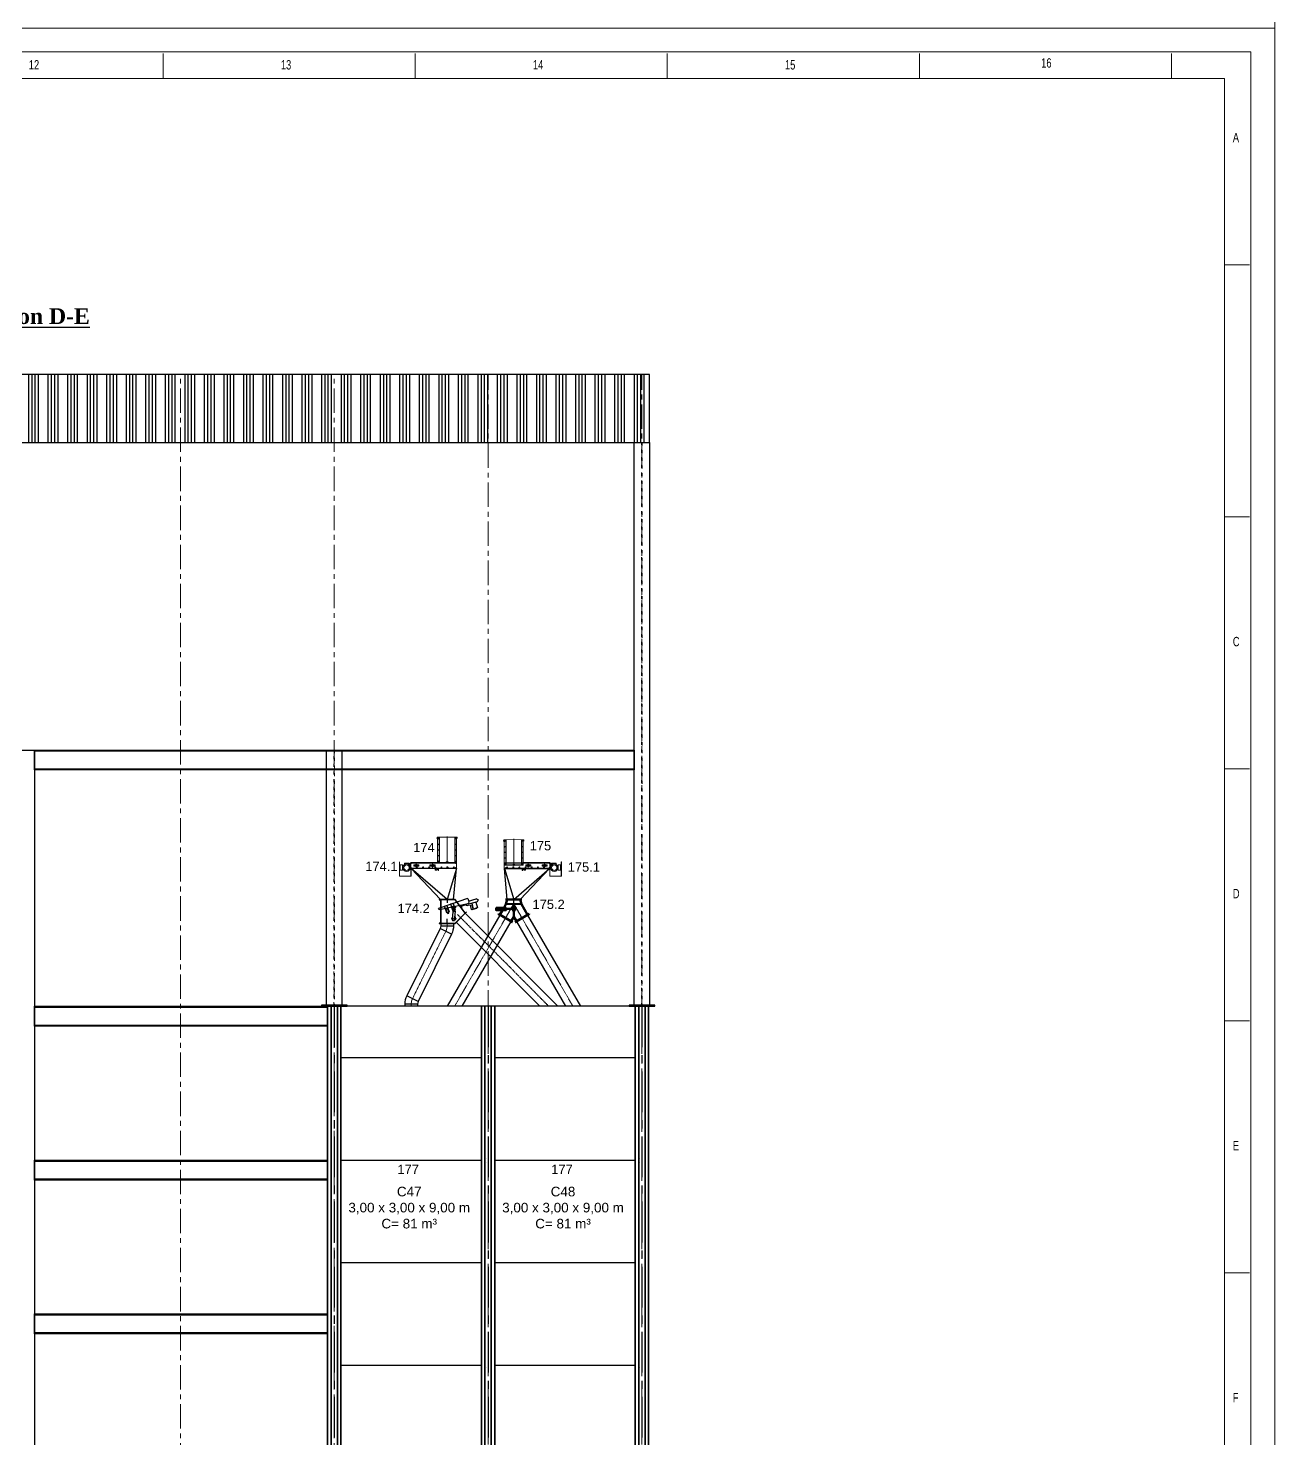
# Model space of a CAD drawing. Header units: millimetres. Extents: x 3220 to 226993, y 817 to 176024.
# Drawn here: x 202681 to 226993, y 90106 to 117622 of the extents above; entities that cross this region are included whole.
import ezdxf

# ---------------------------------------------------------------- set-up
doc = ezdxf.new("R2010")
doc.units = ezdxf.units.MM
for name, pattern in [('ACAD_ISO03W100', [30, 12, -18]), ('AXES', [50.8, 31.75, -6.35, 6.35, -6.35]), ('DASHED', [15, 7, -8]), ('GESTRICHELT2', [0.375, 0.25, -0.125])]:
    doc.linetypes.add(name, pattern=pattern)
doc.layers.add('1', color=7, linetype='Continuous')
doc.layers.add('Repère', color=76, linetype='Continuous')
for name, color, linetype, lineweight in [('Axe', 1, 'AXES', 9), ('Cache', 3, 'ACAD_ISO03W100', 13), ('DESSIN', 7, 'Continuous', 25), ('Mittellinie (ISO)', 7, 'Continuous', 25), ('Sichtbar (ISO)', 7, 'Continuous', 50)]:
    doc.layers.add(name, color=color, linetype=linetype, lineweight=lineweight)
for name, color, linetype, lineweight, true_color in [('Mittellinie(DIN)', 7, 'Continuous', 25, 0x3f3f3f), ('Sichtbare Kanten(DIN)', 7, 'Continuous', 50, 0x3f3f3f), ('Sichtbare tangentiale Kanten(DIN)', 7, 'Continuous', 50, 0x3f3f3f), ('Verdeckte Kanten(DIN)', 7, 'DASHED', 35, 0x3f3f3f)]:
    doc.layers.add(name, color=color, linetype=linetype, lineweight=lineweight, true_color=true_color)
doc.styles.add('ARIAL_BOLD', font='arial.ttf')
doc.styles.add('SLDTEXTSTYLE0', font='TXT', dxfattribs={"width": 0.75})
doc.styles.get("Standard").update_dxf_attribs({"font": 'arial.ttf'})

# ---------------------------------------------------------------- blocks, each defined once
blk = doc.blocks.new('cel3x3x9')
at = {"layer": 'Axe', "lineweight": -3, "ltscale": 25}
for p, q in [((0, 9000), (0, 0)), ((3000, 9000), (3000, 0))]:
    blk.add_line(p, q, dxfattribs=at)
at = {"layer": 'DESSIN', "color": 4}
for p, q in [((3130, 9000), (-130, 9000)), ((-130, 0), (-130, 9000)), ((-130, 8988), (-130, 0)), ((-62, 0), (-62, 9000)), ((-62, 8988), (-62, 0)), ((62, 0), (62, 9000)), ((62, 8988), (62, 0)), ((130, 0), (130, 9000)), ((130, 8988), (130, 0)), ((2870, 0), (2870, 9000)), ((2870, 8988), (2870, 0)), ((2938, 0), (2938, 9000)), ((2938, 8988), (2938, 0)), ((3062, 0), (3062, 9000)), ((3062, 8988), (3062, 0)), ((3130, 0), (3130, 9000)), ((3130, 8988), (3130, 0)), ((130, 8000), (2870, 8000)), ((130, 6000), (2870, 6000)), ((130, 4000), (2870, 4000)), ((130, 2000), (2870, 2000)), ((3130, 0), (-130, 0)), ((2910, 0), (90, 0))]:
    blk.add_line(p, q, dxfattribs=at)
at = {"layer": 'DESSIN'}
for p, q in [((2959, 6040), (2959, 6040)), ((2959, 5960), (2959, 5960)), ((2959, 1960), (2959, 1960))]:
    blk.add_line(p, q, dxfattribs=at)
blk = doc.blocks.new('SECTION D-E')
h = blk.add_hatch()
h.set_pattern_fill('ANSI34', color=252, scale=20, angle=45)
h.paths.add_polyline_path([(-150, 32000), (0, 32000), (0, 33324), (-150, 33324)])
h.paths.add_polyline_path([(0, 33324), (0, 32000), (3000, 32000), (3000, 33324)])
h.paths.add_polyline_path([(6000, 32000), (6000, 33324), (3000, 33324), (3000, 32000)])
h.paths.add_polyline_path([(9000, 32000), (9000, 33324), (6000, 33324), (6000, 32000)])
h.paths.add_polyline_path([(9000, 33324), (9000, 32000), (24150, 32000), (24150, 33324)])
for points in [[(-150, 32000), (24150, 32000), (24150, 33324), (-150, 33324)], [(12150, 10020), (11850, 10020), (11850, 26000), (12150, 26000)], [(23850, 25610), (12150, 25610), (12150, 26000), (23850, 26000)], [(12150, 25981), (23850, 25981), (23850, 25629), (12150, 25629)], [(18150, 21020), (17850, 21020), (17850, 26000), (18150, 26000)], [(17870, 20610), (12150, 20610), (12150, 21000), (17870, 21000)], [(12150, 20981), (17870, 20981), (17870, 20629), (12150, 20629)], [(17750, 21000), (18250, 21000), (18250, 21020), (17750, 21020)], [(23750, 21000), (24250, 21000), (24250, 21020), (23750, 21020)], [(17870, 17610), (12150, 17610), (12150, 18000), (17870, 18000)], [(12150, 17981), (17870, 17981), (17870, 17629), (12150, 17629)], [(17870, 14610), (12150, 14610), (12150, 15000), (17870, 15000)], [(12150, 14981), (17870, 14981), (17870, 14629), (12150, 14629)]]:
    blk.add_lwpolyline(points, close=True)
blk.add_lwpolyline([(23850, 21000), (23850, 32000), (24150, 32000), (24150, 21000)])
at = {"layer": 'Axe', "ltscale": 15}
for p, q in [((15000, -4000), (15000, 33324)), ((18000, -4000), (18000, 33324)), ((21000, -500), (21000, 33324)), ((24000, -500), (24000, 33324))]:
    blk.add_line(p, q, dxfattribs=at)
at = {"layer": 'Cache', "ltscale": 5}
blk.add_lwpolyline([(23994, 21000), (23994, 32000), (24006, 32000), (24006, 21000)], dxfattribs=at)
blk.add_lwpolyline([(17994, 26000), (18006, 26000), (18006, 21020), (17994, 21020)], close=True, dxfattribs=at)
for p in [(18000, 12000), (21000, 12000)]:
    blk.add_blockref('cel3x3x9', p)
blk = doc.blocks.new('A1 E1-200')
at = {"color": 1, "linetype": 'Continuous', "lineweight": 18}
for p, q in [((-164800, 116400), (0, 116400)), ((0, 0), (0, 116400)), ((-162844, 114440), (-1960, 114440)), ((-1960, 1960), (-1960, 114440)), ((-164800, 0), (0, 0))]:
    blk.add_line(p, q, dxfattribs=at)
at = {"linetype": 'Continuous', "lineweight": 18}
for p in [(-163879, 115487), (-937, 931)]:
    blk.add_line(p, (-937, 115487), dxfattribs=at)
at = {"color": 5, "linetype": 'Continuous', "lineweight": 15}
for p, q in [((-43210, 114439), (-43210, 115419)), ((-33412, 115419), (-33412, 114439)), ((-23613, 114439), (-23613, 115419)), ((-13815, 115419), (-13815, 114439)), ((-4017, 114439), (-4017, 115419)), ((-979, 107203), (-1959, 107203)), ((-1959, 97405), (-979, 97405)), ((-979, 87607), (-1959, 87607)), ((-1959, 77808), (-979, 77808)), ((-979, 68010), (-1959, 68010))]:
    blk.add_line(p, q, dxfattribs=at)
at = {"color": 1, "linetype": 'Continuous', "lineweight": 15}
for p, q in [((0, 0), (0, 114440)), ((-164800, 0), (0, 0))]:
    blk.add_line(p, q, dxfattribs=at)
at = {"color": 5, "linetype": 'Continuous', "lineweight": 15, "attachment_point": 1, "style": 'SLDTEXTSTYLE0'}
for s, insert, char_height in [('16', (-9082, 115231), 362.9), ('12', (-48435, 115158), 362.9), ('13', (-38637, 115158), 362.9), ('14', (-28839, 115158), 362.9), ('15', (-19041, 115158), 362.9), ('A', (-1632, 112331), 363), ('C', (-1632, 92735), 363), ('D', (-1632, 82936), 363), ('E', (-1632, 73138), 363), ('F', (-1632, 63340), 363)]:
    blk.add_mtext(s, dxfattribs=dict(at, insert=insert, char_height=char_height))
blk = doc.blocks.new('300x650 for TKF 300 F')
at = {"layer": 'Sichtbare Kanten(DIN)', "color": 6, "lineweight": 0}
for p, q in [((-975, 95), (-970, 95)), ((-975, 95), (-975, 91)), ((-970, 91), (-975, 91)), ((-975, 91), (-975, 87)), ((-975, 87), (-85, 87)), ((-975, 87), (-975, -7)), ((-970, 91), (-970, 95)), ((-970, 95), (-90, 95)), ((-970, 91), (-90, 91)), ((-793, 19), (-794, 18)), ((-786, 18), (-794, 18)), ((-794, -11), (-794, 18)), ((-793, 19), (-787, 19)), ((-787, 19), (-786, 18)), ((-786, -11), (-786, 18)), ((-605, 98), (-600, 98)), ((-605, 98), (-605, 95)), ((-600, 95), (-600, 98)), ((-600, 98), (-90, 98)), ((-600, 95), (-90, 95)), ((-556, 32), (-556, 49)), ((-551, 54), (-461, 54)), ((-461, 27), (-551, 27)), ((-471, 40), (-540, 40)), ((-518, 50), (-493, 50)), ((-493, 31), (-518, 31)), ((-507, 36), (-507, 36)), ((-506, 75), (-506, 6)), ((-505, 36), (-505, 36)), ((-456, 49), (-456, 32)), ((-238, 32), (-238, 49)), ((-233, 54), (-143, 54)), ((-143, 27), (-233, 27)), ((-153, 40), (-222, 40)), ((-200, 50), (-175, 50)), ((-175, 31), (-200, 31)), ((-189, 36), (-189, 36)), ((-188, 75), (-188, 6)), ((-187, 36), (-187, 36)), ((-138, 49), (-138, 32)), ((-97, 84), (-94, 84)), ((-94, 84), (-94, 85)), ((-90, 98), (-85, 98)), ((-90, 98), (-90, 95)), ((-90, 95), (-90, 91)), ((-90, 95), (-85, 95)), ((-85, 95), (-90, 95)), ((-85, 91), (-90, 91)), ((-85, 95), (-85, 98)), ((-85, 91), (-85, 95)), ((-85, 87), (-85, 91)), ((-85, -7), (-85, 87)), ((-75, 87), (-85, 87)), ((-85, 82), (-75, 82)), ((-75, 87), (-75, 82)), ((-75, 87), (-68, 87)), ((-75, -3), (-75, 82)), ((-75, 82), (-68, 82)), ((-68, 76), (-75, 76)), ((-68, 68), (-75, 68)), ((-75, 12), (-75, 68)), ((-75, 12), (-71, 12)), ((-75, 4), (-72, 4)), ((-68, 82), (-68, 87)), ((-68, 82), (-68, 76)), ((-68, 68), (-68, 76)), ((-68, 69), (-45, 69)), ((-68, 68), (-68, 25)), ((-53, 86), (-53, 74)), ((-52, 86), (-52, 73)), ((-45, 86), (-52, 86)), ((-45, 73), (-52, 73)), ((-39, 87), (-45, 87)), ((-45, 86), (-45, 87)), ((-45, 86), (-45, 75)), ((-39, 86), (-45, 86)), ((-45, 75), (-45, 72)), ((-39, 75), (-45, 75)), ((-39, 72), (-45, 72)), ((-45, 57), (-45, 72)), ((-36, 87), (-39, 87)), ((-39, 86), (-39, 87)), ((-39, 86), (-39, 75)), ((-39, 75), (-27, 75)), ((-39, 75), (-39, 72)), ((-36, 90), (36, 90)), ((-36, 85), (-36, 90)), ((-36, 85), (36, 85)), ((-36, 78), (-36, 85)), ((-36, 78), (-30, 78)), ((-36, 65), (-36, 71)), ((-30, 71), (-36, 71)), ((-36, 63), (-36, 65)), ((-36, 65), (-32, 65)), ((27, 75), (39, 75)), ((30, 78), (36, 78)), ((36, 71), (30, 71)), ((32, 65), (36, 65)), ((36, 85), (36, 90)), ((39, 87), (36, 87)), ((36, 78), (36, 85)), ((36, 65), (36, 71)), ((36, 63), (36, 65)), ((39, 87), (39, 75)), ((39, 61), (39, 75)), ((63, 36), (79, 36)), ((79, 52), (124, 52)), ((79, -52), (79, 52)), ((124, -52), (124, 52)), ((138, 116), (137, 116)), ((137, 113), (137, 116)), ((137, 113), (138, 113)), ((137, 113), (137, -161)), ((138, 116), (138, 113)), ((138, -161), (138, 113)), ((-975, -7), (-794, -7)), ((-975, -7), (-975, -11)), ((-975, -11), (-970, -11)), ((-975, -11), (-975, -15)), ((-596, -15), (-975, -15)), ((-975, -18), (-975, -15)), ((-975, -18), (-596, -18)), ((-970, -15), (-970, -11)), ((-970, -11), (-90, -11)), ((-970, -15), (-90, -15)), ((-786, -7), (-85, -7)), ((-623, -18), (-624, -19)), ((-616, -19), (-624, -19)), ((-624, -19), (-624, -52)), ((-624, -52), (-616, -52)), ((-623, -53), (-624, -52)), ((-623, -18), (-617, -18)), ((-617, -53), (-623, -53)), ((-617, -18), (-616, -19)), ((-617, -53), (-616, -52)), ((-616, -19), (-616, -52)), ((-593, -21), (-593, -44)), ((-590, -44), (-593, -44)), ((-561, -13), (-591, -13)), ((-591, -13), (-591, -43)), ((-591, -43), (-561, -43)), ((-590, -21), (-590, -44)), ((-590, -44), (-564, -44)), ((-590, -44), (-590, -47)), ((-590, -47), (-564, -47)), ((-564, -47), (-564, -44)), ((-561, -43), (-561, -13)), ((-557, -18), (-561, -18)), ((-558, -24), (-561, -24)), ((-561, -24), (-561, -41)), ((-561, -41), (-558, -41)), ((-558, -24), (-558, -41)), ((-557, -18), (-557, -15)), ((-557, -15), (-90, -15)), ((-557, -18), (-90, -18)), ((-112, -18), (-112, -19)), ((-108, -19), (-112, -19)), ((-108, -19), (-108, -18)), ((-88, -18), (-108, -18)), ((-108, -19), (-88, -19)), ((-94, -4), (-97, -4)), ((-94, -4), (-94, -5)), ((-90, -11), (-90, -15)), ((-90, -11), (-85, -11)), ((-85, -15), (-90, -15)), ((-90, -15), (-85, -15)), ((-90, -15), (-90, -18)), ((-85, -18), (-88, -18)), ((-86, -21), (-86, -161)), ((-75, -3), (-85, -3)), ((-85, -11), (-85, -7)), ((-85, -8), (-75, -8)), ((-85, -15), (-85, -11)), ((-85, -18), (-85, -15)), ((-85, -161), (-85, -21)), ((136, -163), (-84, -163)), ((-84, -164), (136, -164)), ((-72, -2), (-75, -2)), ((-75, -3), (-75, -8)), ((-72, -8), (-75, -8)), ((79, -36), (63, -36)), ((124, -52), (79, -52))]:
    blk.add_line(p, q, dxfattribs=at)
for centre, radius in [((-950, 82), 3), ((-950, -2), 3), ((-920, 4), 10), ((-920, 4), 7.8), ((-920, 4), 5), ((-920, 4), 4.08), ((-800, 4), 5), ((-800, 4), 4.08), ((-680, 4), 10), ((-680, 4), 7.8), ((-680, 4), 5), ((-680, 4), 4.08), ((-560, 4), 10), ((-560, 4), 7.8), ((-560, 4), 5), ((-560, 4), 4.08), ((-543, 40), 8), ((-506, 40), 6), ((-506, 40), 5.39), ((-506, 40), 5.3), ((-506, 40), 4.2), ((-506, 40), 4.45), ((-469, 40), 8), ((-440, 4), 10), ((-440, 4), 7.8), ((-440, 4), 5), ((-440, 4), 4.08), ((-320, 4), 10), ((-320, 4), 7.8), ((-320, 4), 5), ((-320, 4), 4.08), ((-225, 40), 8), ((-200, 4), 10), ((-200, 4), 7.8), ((-200, 4), 5), ((-200, 4), 4.08), ((-188, 40), 6), ((-188, 40), 5.39), ((-188, 40), 5.3), ((-188, 40), 4.2), ((-188, 40), 4.45), ((-151, 40), 8), ((-95, 82), 3), ((-95, -2), 3), ((0, 0), 72.5), ((0, 0), 52.5)]:
    blk.add_circle(centre, radius, dxfattribs=at)
for centre, radius, start, end in [((-800, 4), 10, 53.1301, 306.8699), ((-800, 4), 7.8, 39.7151, 320.2849), ((-551, 49), 5, 90, 180), ((-551, 32), 5, 180, 270), ((-543, 40), 6.5, 128.0036, 188.0036), ((-543, 40), 6.5, 188.0036, 248.0036), ((-543, 40), 6.5, 68.0036, 128.0036), ((-543, 40), 6.5, 248.0036, 308.0036), ((-543, 40), 6.5, 8.0036, 68.0036), ((-543, 40), 6.5, 308.0036, 8.0036), ((-518, 40), 9.5, 90, 270), ((-506, 40), 17.8, 149.3519, 210.6481), ((-506, 40), 22, 37.8529, 142.1471), ((-506, 40), 16.8, 145.8542, 214.1458), ((-506, 40), 22, 217.8529, 322.1471), ((-506, 40), 17.8, 49.3257, 130.6743), ((-506, 40), 17.8, 229.3257, 310.6743), ((-506, 40), 16.8, 53.7041, 126.2959), ((-506, 40), 16.8, 233.7041, 306.2959), ((-506, 40), 8.5, 120, 180), ((-506, 40), 8.5, 180, 240), ((-506, 40), 8.5, 60, 120), ((-506, 40), 3.9, 278.8499, 261.1501), ((-506, 40), 8.5, 240, 300), ((-506, 36), 0.6, 0, 180), ((-506, 40), 8.5, 0, 60), ((-506, 40), 8.5, 300, 0), ((-493, 40), 9.5, 270, 90), ((-506, 40), 16.8, 325.8542, 34.1458), ((-506, 40), 17.8, 329.3519, 30.6481), ((-469, 40), 6.5, 132.7032, 192.7032), ((-469, 40), 6.5, 192.7032, 252.7032), ((-469, 40), 6.5, 72.7032, 132.7032), ((-469, 40), 6.5, 252.7032, 312.7032), ((-469, 40), 6.5, 12.7032, 72.7032), ((-469, 40), 6.5, 312.7032, 12.7032), ((-461, 49), 5, 0, 90), ((-461, 32), 5, 270, 0), ((-233, 49), 5, 90, 180), ((-233, 32), 5, 180, 270), ((-225, 40), 6.5, 128.0036, 188.0036), ((-225, 40), 6.5, 188.0036, 248.0036), ((-225, 40), 6.5, 68.0036, 128.0036), ((-225, 40), 6.5, 248.0036, 308.0036), ((-225, 40), 6.5, 8.0036, 68.0036), ((-225, 40), 6.5, 308.0036, 8.0036), ((-200, 40), 9.5, 90, 270), ((-188, 40), 17.8, 149.3519, 210.6481), ((-188, 40), 22, 37.8529, 142.1471), ((-188, 40), 16.8, 145.8542, 214.1458), ((-188, 40), 22, 217.8529, 322.1471), ((-188, 40), 17.8, 49.3257, 130.6743), ((-188, 40), 17.8, 229.3257, 310.6743), ((-188, 40), 16.8, 53.7041, 126.2959), ((-188, 40), 16.8, 233.7041, 306.2959), ((-188, 40), 8.5, 120, 180), ((-188, 40), 8.5, 180, 240), ((-188, 40), 8.5, 60, 120), ((-188, 40), 3.9, 278.8499, 261.1501), ((-188, 40), 8.5, 240, 300), ((-188, 36), 0.6, 0, 180), ((-188, 40), 8.5, 0, 60), ((-188, 40), 8.5, 300, 0), ((-175, 40), 9.5, 270, 90), ((-188, 40), 16.8, 325.8542, 34.1458), ((-188, 40), 17.8, 329.3519, 30.6481), ((-151, 40), 6.5, 132.7032, 192.7032), ((-151, 40), 6.5, 192.7032, 252.7032), ((-151, 40), 6.5, 72.7032, 132.7032), ((-151, 40), 6.5, 252.7032, 312.7032), ((-151, 40), 6.5, 12.7032, 72.7032), ((-151, 40), 6.5, 312.7032, 12.7032), ((-143, 49), 5, 0, 90), ((-143, 32), 5, 270, 0), ((-52, 86), 0.8, 90, 180), ((-52, 74), 0.8, 180, 270), ((-30, 75), 3.5, 270, 90), ((30, 75), 3.5, 90, 270), ((-596, -21), 6, 0, 90), ((-596, -21), 3, 0, 90), ((-564, -41), 6, 270, 0), ((-564, -41), 3, 270, 0), ((-88, -21), 3, 0, 90), ((-88, -21), 1.5, 0, 90), ((-84, -161), 3, 180, 270), ((-84, -161), 1.5, 180, 270), ((136, -161), 3, 270, 0), ((136, -161), 1.5, 270, 0)]:
    blk.add_arc(centre, radius, start, end, dxfattribs=at)
for points, weights in [([(-929, -1), (-929, 4), (-929, 9)], [1, 1.15470053838, 1]), ([(-929, 9), (-924, 11), (-920, 14)], [1, 1.15470053838, 1]), ([(-920, 14), (-916, 11), (-912, 9)], [1, 1.15470053838, 1]), ([(-912, 9), (-912, 4), (-912, -1)], [1, 1.15470053838, 1]), ([(-809, -1), (-809, 4), (-809, 9)], [1, 1.15470053838, 1]), ([(-809, 9), (-804, 11), (-800, 14)], [1, 1.15470053838, 1]), ([(-800, 14), (-797, 12), (-794, 10)], [1, 1.11119240463, 1.06254372562]), ([(-689, -1), (-689, 4), (-689, 9)], [1, 1.15470053838, 1]), ([(-689, 9), (-684, 11), (-680, 14)], [1, 1.15470053838, 1]), ([(-680, 14), (-676, 11), (-672, 9)], [1, 1.15470053838, 1]), ([(-672, 9), (-672, 4), (-672, -1)], [1, 1.15470053838, 1]), ([(-569, -1), (-569, 4), (-569, 9)], [1, 1.15470053838, 1]), ([(-569, 9), (-564, 11), (-560, 14)], [1, 1.15470053838, 1]), ([(-560, 14), (-556, 11), (-552, 9)], [1, 1.15470053838, 1]), ([(-552, 9), (-552, 4), (-552, -1)], [1, 1.15470053838, 1]), ([(-550, 43), (-548, 44), (-547, 45)], [1, 1.0379548493, 1]), ([(-549, 39), (-550, 41), (-550, 43)], [1, 1.0379548493, 1]), ([(-549, 35), (-549, 37), (-549, 39)], [1, 1.0379548493, 1]), ([(-545, 34), (-547, 35), (-549, 35)], [1, 1.0379548493, 1]), ([(-547, 45), (-546, 46), (-544, 47)], [1, 1.0379548493, 1]), ([(-542, 33), (-544, 33), (-545, 34)], [1, 1.0379548493, 1]), ([(-544, 47), (-542, 47), (-541, 46)], [1, 1.0379548493, 1]), ([(-539, 35), (-540, 34), (-542, 33)], [1, 1.0379548493, 1]), ([(-541, 46), (-539, 45), (-537, 45)], [1, 1.0379548493, 1]), ([(-536, 37), (-538, 36), (-539, 35)], [1, 1.0379548493, 1]), ([(-537, 45), (-537, 43), (-537, 41)], [1, 1.0379548493, 1]), ([(-537, 41), (-536, 39), (-536, 37)], [1, 1.0379548493, 1]), ([(-510, 47), (-512, 46), (-514, 45)], [1, 1.04596848978, 1.01550081983]), ([(-514, 45), (-514, 42), (-514, 40)], [1.01550081983, 1.04596848978, 1]), ([(-514, 40), (-514, 38), (-514, 35)], [1, 1.04596848978, 1.01550081983]), ([(-514, 35), (-512, 34), (-510, 33)], [1.01550081983, 1.04596848978, 1]), ([(-507, 50), (-508, 48), (-510, 47)], [1.02164790776, 1.04052166837, 1]), ([(-510, 33), (-508, 32), (-507, 31)], [1, 1.04052166837, 1.02164790776]), ([(-502, 47), (-503, 48), (-505, 50)], [1, 1.04052166837, 1.02164790776]), ([(-505, 31), (-503, 32), (-502, 33)], [1.02164790776, 1.04052166837, 1]), ([(-497, 45), (-500, 46), (-502, 47)], [1.01550081983, 1.04596848978, 1]), ([(-502, 33), (-500, 34), (-497, 35)], [1, 1.04596848978, 1.01550081983]), ([(-497, 40), (-497, 42), (-497, 45)], [1, 1.04596848978, 1.01550081983]), ([(-497, 35), (-497, 38), (-497, 40)], [1.01550081983, 1.04596848978, 1]), ([(-476, 42), (-475, 44), (-473, 45)], [1, 1.0379548493, 1]), ([(-475, 39), (-476, 40), (-476, 42)], [1, 1.0379548493, 1]), ([(-474, 35), (-475, 37), (-475, 39)], [1, 1.0379548493, 1]), ([(-471, 34), (-473, 34), (-474, 35)], [1, 1.0379548493, 1]), ([(-473, 45), (-472, 46), (-471, 47)], [1, 1.0379548493, 1]), ([(-471, 47), (-469, 47), (-467, 46)], [1, 1.0379548493, 1]), ([(-467, 33), (-469, 33), (-471, 34)], [1, 1.0379548493, 1]), ([(-467, 46), (-465, 46), (-463, 45)], [1, 1.0379548493, 1]), ([(-465, 35), (-466, 34), (-467, 33)], [1, 1.0379548493, 1]), ([(-462, 38), (-463, 36), (-465, 35)], [1, 1.0379548493, 1]), ([(-463, 45), (-463, 43), (-463, 41)], [1, 1.0379548493, 1]), ([(-463, 41), (-462, 40), (-462, 38)], [1, 1.0379548493, 1]), ([(-449, -1), (-449, 4), (-449, 9)], [1, 1.15470053838, 1]), ([(-449, 9), (-444, 11), (-440, 14)], [1, 1.15470053838, 1]), ([(-440, 14), (-436, 11), (-432, 9)], [1, 1.15470053838, 1]), ([(-432, 9), (-432, 4), (-432, -1)], [1, 1.15470053838, 1]), ([(-329, -1), (-329, 4), (-329, 9)], [1, 1.15470053838, 1]), ([(-329, 9), (-324, 11), (-320, 14)], [1, 1.15470053838, 1]), ([(-320, 14), (-316, 11), (-312, 9)], [1, 1.15470053838, 1]), ([(-312, 9), (-312, 4), (-312, -1)], [1, 1.15470053838, 1]), ([(-232, 43), (-230, 44), (-229, 45)], [1, 1.0379548493, 1]), ([(-231, 39), (-232, 41), (-232, 43)], [1, 1.0379548493, 1]), ([(-231, 35), (-231, 37), (-231, 39)], [1, 1.0379548493, 1]), ([(-227, 34), (-229, 35), (-231, 35)], [1, 1.0379548493, 1]), ([(-229, 45), (-228, 46), (-226, 47)], [1, 1.0379548493, 1]), ([(-224, 33), (-226, 33), (-227, 34)], [1, 1.0379548493, 1]), ([(-226, 47), (-224, 47), (-223, 46)], [1, 1.0379548493, 1]), ([(-221, 35), (-222, 34), (-224, 33)], [1, 1.0379548493, 1]), ([(-223, 46), (-221, 45), (-219, 45)], [1, 1.0379548493, 1]), ([(-218, 37), (-220, 36), (-221, 35)], [1, 1.0379548493, 1]), ([(-219, 45), (-219, 43), (-219, 41)], [1, 1.0379548493, 1]), ([(-219, 41), (-218, 39), (-218, 37)], [1, 1.0379548493, 1]), ([(-209, -1), (-209, 4), (-209, 9)], [1, 1.15470053838, 1]), ([(-209, 9), (-204, 11), (-200, 14)], [1, 1.15470053838, 1]), ([(-200, 14), (-196, 11), (-192, 9)], [1, 1.15470053838, 1]), ([(-192, 47), (-194, 46), (-196, 45)], [1, 1.04596848978, 1.01550081983]), ([(-196, 45), (-196, 42), (-196, 40)], [1.01550081983, 1.04596848978, 1]), ([(-196, 40), (-196, 38), (-196, 35)], [1, 1.04596848978, 1.01550081983]), ([(-196, 35), (-194, 34), (-192, 33)], [1.01550081983, 1.04596848978, 1]), ([(-189, 50), (-190, 48), (-192, 47)], [1.02164790776, 1.04052166837, 1]), ([(-192, 33), (-190, 32), (-189, 31)], [1, 1.04052166837, 1.02164790776]), ([(-192, 9), (-192, 4), (-192, -1)], [1, 1.15470053838, 1]), ([(-184, 47), (-185, 48), (-187, 50)], [1, 1.04052166837, 1.02164790776]), ([(-187, 31), (-185, 32), (-184, 33)], [1.02164790776, 1.04052166837, 1]), ([(-179, 45), (-182, 46), (-184, 47)], [1.01550081983, 1.04596848978, 1]), ([(-184, 33), (-182, 34), (-179, 35)], [1, 1.04596848978, 1.01550081983]), ([(-179, 40), (-179, 42), (-179, 45)], [1, 1.04596848978, 1.01550081983]), ([(-179, 35), (-179, 38), (-179, 40)], [1.01550081983, 1.04596848978, 1]), ([(-158, 42), (-157, 44), (-155, 45)], [1, 1.0379548493, 1]), ([(-157, 39), (-158, 40), (-158, 42)], [1, 1.0379548493, 1]), ([(-156, 35), (-157, 37), (-157, 39)], [1, 1.0379548493, 1]), ([(-153, 34), (-155, 34), (-156, 35)], [1, 1.0379548493, 1]), ([(-155, 45), (-154, 46), (-153, 47)], [1, 1.0379548493, 1]), ([(-153, 47), (-151, 47), (-149, 46)], [1, 1.0379548493, 1]), ([(-149, 33), (-151, 33), (-153, 34)], [1, 1.0379548493, 1]), ([(-149, 46), (-147, 46), (-145, 45)], [1, 1.0379548493, 1]), ([(-147, 35), (-148, 34), (-149, 33)], [1, 1.0379548493, 1]), ([(-144, 38), (-145, 36), (-147, 35)], [1, 1.0379548493, 1]), ([(-145, 45), (-145, 43), (-145, 41)], [1, 1.0379548493, 1]), ([(-145, 41), (-144, 40), (-144, 38)], [1, 1.0379548493, 1]), ([(-96, 85), (-95, 85), (-94, 85)], [1.076740384, 1.07212332013, 1.03255331883]), ([(-920, -6), (-924, -3), (-929, -1)], [1, 1.15470053838, 1]), ([(-912, -1), (-916, -3), (-920, -6)], [1, 1.15470053838, 1]), ([(-800, -6), (-804, -3), (-809, -1)], [1, 1.15470053838, 1]), ([(-794, -2), (-797, -4), (-800, -6)], [1.06254372562, 1.11119240463, 1]), ([(-680, -6), (-684, -3), (-689, -1)], [1, 1.15470053838, 1]), ([(-672, -1), (-676, -3), (-680, -6)], [1, 1.15470053838, 1]), ([(-560, -6), (-564, -3), (-569, -1)], [1, 1.15470053838, 1]), ([(-552, -1), (-556, -3), (-560, -6)], [1, 1.15470053838, 1]), ([(-440, -6), (-444, -3), (-449, -1)], [1, 1.15470053838, 1]), ([(-432, -1), (-436, -3), (-440, -6)], [1, 1.15470053838, 1]), ([(-320, -6), (-324, -3), (-329, -1)], [1, 1.15470053838, 1]), ([(-312, -1), (-316, -3), (-320, -6)], [1, 1.15470053838, 1]), ([(-200, -6), (-204, -3), (-209, -1)], [1, 1.15470053838, 1]), ([(-192, -1), (-196, -3), (-200, -6)], [1, 1.15470053838, 1]), ([(-94, -5), (-95, -5), (-96, -5)], [1.03255331883, 1.07212332013, 1.076740384])]:
    blk.add_rational_spline(points, weights, degree=2, dxfattribs=at)
blk = doc.blocks.new('126.1 L')
at = {"lineweight": 0}
blk.add_blockref('300x650 for TKF 300 F', (975, -95), dxfattribs=at)
blk = doc.blocks.new('154.1')
blk.add_blockref('126.1 L', (0, 0))
blk = doc.blocks.new('175.1')
blk.add_blockref('154.1', (0, 0))
blk = doc.blocks.new('116.1')
at = {"color": 5}
for p, q in [((40, -182), (140, -182)), ((40, -202), (140, -202)), ((150, -162), (340, -162)), ((150, -222), (150, -162)), ((150, -169), (340, -169)), ((150, -174), (340, -174)), ((150, -179), (340, -179)), ((150, -184), (340, -184)), ((150, -189), (340, -189)), ((150, -194), (340, -194)), ((150, -199), (340, -199)), ((150, -204), (340, -204)), ((150, -209), (340, -209)), ((150, -214), (340, -214)), ((150, -222), (340, -222)), ((340, -222), (340, -162))]:
    blk.add_line(p, q, dxfattribs=at)
for points in [[(140, -212), (150, -212), (150, -172), (140, -172)], [(340, -212), (350, -212), (350, -172), (340, -172)]]:
    blk.add_lwpolyline(points, close=True, dxfattribs=at)
at = {"color": 5, "ltscale": 30}
for centre, start, end in [((40, -162), 216.8699, 270), ((40, -222), 90, 143.1301)]:
    blk.add_arc(centre, 20, start, end, dxfattribs=at)
at = {"layer": 'Axe'}
blk.add_line((0, -192), (350, -192), dxfattribs=at)
at = {"layer": 'Mittellinie (ISO)', "color": 3, "linetype": 'GESTRICHELT2', "ltscale": 30}
for p, q in [((0, -88), (0, 0)), ((-163, -367), (-1, -87)), ((-1, -84), (163, -367))]:
    blk.add_line(p, q, dxfattribs=at)
at = {"layer": 'Sichtbar (ISO)', "color": 0, "linetype": 'Continuous', "ltscale": 30}
for p, q in [((-271, -302), (-152, -95)), ((-158, -1), (158, -1)), ((-158, -1), (-158, -3)), ((158, -3), (-158, -3)), ((-153, -98), (0, -86)), ((-152, -95), (-126, -3)), ((153, -98), (0, -86)), ((0, -86), (0, -162)), ((0, -222), (0, -339)), ((126, -3), (152, -95)), ((152, -95), (190, -162)), ((158, -1), (158, -3)), ((225, -222), (271, -302)), ((-299, -288), (-298, -286)), ((-26, -446), (-299, -288)), ((-25, -444), (-298, -286)), ((-52, -428), (0, -339)), ((-26, -446), (-25, -444)), ((0, -339), (52, -428)), ((25, -444), (298, -286)), ((25, -444), (26, -446)), ((26, -446), (299, -288)), ((298, -286), (299, -288))]:
    blk.add_line(p, q, dxfattribs=at)
at = {"layer": 'Sichtbar (ISO)', "color": 1, "linetype": 'Continuous', "ltscale": 30}
for radius in [10, 9]:
    blk.add_circle((0, -192), radius, dxfattribs=at)
at = {"layer": 'Sichtbar (ISO)', "color": 5, "linetype": 'Continuous', "ltscale": 30}
blk.add_arc((0, -192), 30, 36.8699, 323.1301, dxfattribs=at)
blk = doc.blocks.new('155.2')
blk.add_blockref('116.1', (0, 0))
blk = doc.blocks.new('175.2')
blk.add_blockref('155.2', (0, 1))
blk = doc.blocks.new('TKF 300 2000 R')
at = {"layer": 'Mittellinie(DIN)', "color": 1, "lineweight": 0, "ltscale": 23.990969}
blk.add_line((0, 514), (0, -15), dxfattribs=at)
at = {"layer": 'Sichtbare Kanten(DIN)', "color": 5, "lineweight": 0}
for p, q in [((-198, 471), (-197, 481)), ((-198, 471), (-196, 471)), ((-196, 493), (-197, 481)), ((-195, 481), (-196, 471)), ((-194, 493), (-195, 481)), ((0, 502), (-192, 497)), ((0, 500), (-192, 495)), ((-185, 495), (-156, 495)), ((-185, 495), (-185, 492)), ((-185, 492), (-156, 492)), ((-185, 492), (-156, 492)), ((-185, 492), (-185, 7)), ((-156, 495), (-156, 492)), ((-156, 492), (-156, 489)), ((-156, 489), (-150, 489)), ((-150, 489), (-150, 10)), ((192, 497), (0, 502)), ((192, 495), (0, 500)), ((156, 489), (150, 489)), ((150, 10), (150, 489)), ((156, 495), (185, 495)), ((156, 495), (156, 492)), ((156, 492), (185, 492)), ((156, 489), (156, 492)), ((156, 492), (185, 492)), ((185, 495), (185, 492)), ((185, 7), (185, 492)), ((195, 481), (194, 493)), ((196, 471), (195, 481)), ((197, 481), (196, 493)), ((196, 471), (198, 471)), ((197, 481), (198, 471)), ((-185, 7), (-156, 7)), ((-185, 4), (-185, 7)), ((-156, 7), (-185, 7)), ((-185, 4), (-156, 4)), ((185, 4), (-185, 4)), ((-185, 0), (-185, 4)), ((-156, 10), (-156, 7)), ((-156, 10), (-150, 10)), ((-156, 4), (-156, 7)), ((20, 16), (-20, 16)), ((-20, 16), (-20, 13)), ((-20, 13), (20, 13)), ((-20, 4), (-20, 13)), ((20, 4), (-20, 4)), ((20, 13), (20, 16)), ((20, 13), (20, 4)), ((156, 10), (150, 10)), ((156, 7), (156, 10)), ((156, 7), (185, 7)), ((156, 4), (156, 7)), ((185, 7), (156, 7)), ((156, 4), (185, 4)), ((185, 4), (185, 7)), ((185, 0), (185, 4)), ((-185, 0), (185, 0))]:
    blk.add_line(p, q, dxfattribs=at)
for centre in [(-170, 469), (-170, 359), (170, 469), (170, 359), (-170, 249), (-170, 139), (-170, 29), (170, 249), (170, 139), (170, 29)]:
    blk.add_circle(centre, 6, dxfattribs=at)
for centre, radius, start, end in [((-192, 493), 4, 91.5, 175), ((-192, 493), 2, 91.5, 175), ((-156, 489), 6, 0, 90), ((-156, 489), 3, 0, 90), ((0, 498), 4, 88.5, 91.5), ((0, 498), 2, 88.5, 91.5), ((156, 489), 6, 90, 180), ((156, 489), 3, 90, 180), ((192, 493), 4, 5, 88.5), ((192, 493), 2, 5, 88.5), ((-156, 10), 6, 270, 0), ((-156, 10), 3, 270, 0), ((156, 10), 6, 180, 270), ((156, 10), 3, 180, 270)]:
    blk.add_arc(centre, radius, start, end, dxfattribs=at)
at = {"layer": 'Sichtbare tangentiale Kanten(DIN)', "color": 5, "lineweight": 0}
for p, q in [((-195, 481), (-197, 481)), ((-194, 493), (-196, 493)), ((-192, 495), (-192, 497)), ((-156, 10), (-156, 489)), ((0, 500), (0, 502)), ((0, 500), (0, 502)), ((156, 489), (156, 10)), ((192, 495), (192, 497)), ((194, 493), (196, 493)), ((197, 481), (195, 481))]:
    blk.add_line(p, q, dxfattribs=at)
at = {"layer": 'Verdeckte Kanten(DIN)', "color": 5, "lineweight": 0, "ltscale": 0.571309}
for p, q in [((-176, 492), (-176, 495)), ((-164, 492), (-164, 495)), ((-150, 366), (-153, 366)), ((-150, 354), (-153, 354)), ((150, 366), (153, 366)), ((150, 354), (153, 354)), ((164, 492), (164, 495)), ((176, 492), (176, 495)), ((-176, 7), (-176, 4)), ((-164, 7), (-164, 4)), ((164, 7), (164, 4)), ((176, 7), (176, 4))]:
    blk.add_line(p, q, dxfattribs=at)
at = {"layer": 'Verdeckte Kanten(DIN)', "color": 5, "lineweight": 0, "ltscale": 0.38097}
for p, q in [((-175, 495), (-175, 497)), ((-165, 496), (-165, 498)), ((165, 496), (165, 498)), ((175, 495), (175, 497))]:
    blk.add_line(p, q, dxfattribs=at)
at = {"layer": 'Verdeckte Kanten(DIN)', "color": 5, "lineweight": 0, "ltscale": 25.748535}
for p, q in [((-153, 10), (-153, 489)), ((153, 489), (153, 10))]:
    blk.add_line(p, q, dxfattribs=at)
at = {"layer": 'Verdeckte Kanten(DIN)', "color": 5, "lineweight": 0, "ltscale": 0.761779}
for p, q in [((-175, 0), (-175, 4)), ((-165, 0), (-165, 4)), ((-5, 0), (-5, 4)), ((5, 0), (5, 4)), ((165, 0), (165, 4)), ((175, 0), (175, 4))]:
    blk.add_line(p, q, dxfattribs=at)
at = {"layer": 'Verdeckte Kanten(DIN)', "color": 5, "lineweight": 0, "ltscale": 1.104296}
for p, q in [((-4, 12), (-9, 16)), ((5, 12), (9, 16))]:
    blk.add_line(p, q, dxfattribs=at)
at = {"layer": 'Verdeckte Kanten(DIN)', "color": 5, "lineweight": 0, "ltscale": 2.692601}
blk.add_line((-4, 12), (5, 12), dxfattribs=at)
at = {"layer": 'Verdeckte Kanten(DIN)', "color": 5, "lineweight": 0, "ltscale": 1.50461}
for p, q in [((-4, 4), (-4, 12)), ((5, 4), (5, 12))]:
    blk.add_line(p, q, dxfattribs=at)
blk = doc.blocks.new('102 g')
blk.add_blockref('TKF 300 2000 R', (0, 0))
blk = doc.blocks.new('126 gaine')
blk.add_blockref('102 g', (0, 0))
blk = doc.blocks.new('154 gaine')
blk.add_blockref('126 gaine', (0, 0))
blk = doc.blocks.new('155 gaine')
blk.add_blockref('154 gaine', (0, 0))
blk = doc.blocks.new('175 gaine')
blk.add_blockref('155 gaine', (0, 0))
blk = doc.blocks.new('101 1')
for p, q in [((-35447, 296053, 0), (-35449, 296051, 0)), ((-35449, 296051, 0), (-35434, 296036, 0)), ((-35447, 296053, 0), (-35432, 296038, 0)), ((-35432, 296038, 0), (-35432, 296038, 0)), ((-35425, 296039, 0), (-35421, 296045, 0))]:
    blk.add_line(p, q)
for radius, start, end in [(8.08, 232.9996, 315), (8.08, 232.9996, 315), (5.01, 230.8139, 315.4498), (5.05, 315, 315.2762)]:
    blk.add_arc((-35429, 296042, 0), radius, start, end)
at = {"layer": '1', "color": 5, "linetype": 'Continuous'}
for p, q in [((-35675, 296277, 0), (-35658, 296255, 0)), ((-35668, 296301, 0), (-35643, 296311, 0)), ((-35636, 296249, 0), (-35668, 296133, 0)), ((-35668, 296133, 0), (-35643, 296127, 0)), ((-35658, 296255, 0), (-35490, 296208, 0)), ((-35643, 296127, 0), (-35644, 296123, 0)), ((-35644, 296123, 0), (-35554, 296098, 0)), ((-35492, 296268, 0), (-35643, 296311, 0)), ((-35552, 296101, 0), (-35643, 296127, 0)), ((-35643, 296127, 0), (-35591, 296112, 0)), ((-35591, 296112, 0), (-35559, 296227, 0)), ((-35557, 296196, 0), (-35581, 296109, 0)), ((-35581, 296109, 0), (-35552, 296101, 0)), ((-35528, 296188, 0), (-35557, 296196, 0)), ((-35552, 296101, 0), (-35528, 296188, 0)), ((-35475, 296317, 0), (-35495, 296259, 0)), ((-35495, 296259, 0), (-35488, 296219, 0)), ((-35492, 296200, 0), (-35495, 296187, 0)), ((-35495, 296187, 0), (-35457, 296177, 0)), ((-35492, 296200, 0), (-35487, 296219, 0)), ((-35488, 296219, 0), (-35487, 296219, 0)), ((-35487, 296219, 0), (-35450, 296206, 0)), ((-35474, 296320, 0), (-35475, 296317, 0)), ((-35474, 296320, 0), (-35155, 296210, 0)), ((-35457, 296177, 0), (-35449, 296206, 0)), ((-35451, 296197, 0), (-35352, 296170, 0)), ((-35450, 296206, 0), (-35175, 296150, 0)), ((-35352, 296170, 0), (-35357, 296152, 0)), ((-35353, 296145, 0), (-35346, 296144, 0)), ((-35352, 296170, 0), (-35348, 296185, 0)), ((-35237, 296073, 0), (-35227, 296085, 0)), ((-35220, 295887, 0), (-35237, 296073, 0)), ((-35191, 296222, 0), (-35233, 296099, 0)), ((-35233, 296099, 0), (-35222, 296095, 0)), ((-35229, 296073, 0), (-35221, 296097, 0)), ((-35205, 296064, 0), (-35229, 296073, 0)), ((-35228, 296099, 0), (-35203, 296170, 0)), ((-35221, 296097, 0), (-35228, 296099, 0)), ((-35227, 296085, 0), (-35219, 296095, 0)), ((-35219, 296095, 0), (-35222, 296130, 0)), ((-35214, 296156, 0), (-35193, 296139, 0)), ((-35197, 296088, 0), (-35205, 296064, 0)), ((-35203, 296170, 0), (-35166, 296157, 0)), ((-35190, 296086, 0), (-35197, 296088, 0)), ((-35197, 296086, 0), (-35186, 296082, 0)), ((-35193, 296139, 0), (-35171, 295901, 0)), ((-35142, 296209, 0), (-35190, 296225, 0)), ((-35166, 296157, 0), (-35190, 296086, 0)), ((-35186, 296082, 0), (-35143, 296206, 0)), ((-35175, 296150, 0), (-34916, 296097, 0)), ((-35155, 296210, 0), (-34907, 296125, 0)), ((-35143, 296206, 0), (-35142, 296209, 0)), ((-35071, 296181, 0), (-35113, 296057, 0)), ((-35108, 296058, 0), (-35084, 296128, 0)), ((-35084, 296128, 0), (-35046, 296115, 0)), ((-35070, 296184, 0), (-35071, 296181, 0)), ((-35022, 296168, 0), (-35070, 296184, 0)), ((-35046, 296115, 0), (-35070, 296044, 0)), ((-35066, 296041, 0), (-35023, 296165, 0)), ((-35023, 296165, 0), (-35022, 296168, 0)), ((-34916, 296097, 0), (-34908, 296122, 0)), ((-34908, 296122, 0), (-34907, 296125, 0)), ((-35240, 295935, 0), (-35229, 295979, 0)), ((-35180, 295890, 0), (-35220, 295887, 0)), ((-35171, 295901, 0), (-35180, 295890, 0)), ((-35176, 295957, 0), (-35169, 295941, 0)), ((-35113, 296057, 0), (-35102, 296053, 0)), ((-35109, 296032, 0), (-35101, 296055, 0)), ((-35085, 296023, 0), (-35109, 296032, 0)), ((-35101, 296055, 0), (-35108, 296058, 0)), ((-35077, 296047, 0), (-35085, 296023, 0)), ((-35070, 296044, 0), (-35077, 296047, 0)), ((-35077, 296045, 0), (-35066, 296041, 0))]:
    blk.add_line(p, q, dxfattribs=at)
at = {"layer": '1', "color": 3, "linetype": 'Continuous'}
for p, q in [((-35554, 296098, 0), (-35552, 296101, 0)), ((-35190, 296225, 0), (-35191, 296222, 0))]:
    blk.add_line(p, q, dxfattribs=at)
at = {"layer": '1', "linetype": 'Continuous'}
for p, q in [((-35428, 296030, 0), (-35319, 296175, 0)), ((-35424, 296030, 0), (-35228, 296291, 0)), ((-35421, 296045, 0), (-35312, 296188, 0)), ((-35319, 296175, 0), (-35231, 296293, 0)), ((-35312, 296188, 0), (-35232, 296296, 0)), ((-35232, 296296, 0), (-35198, 296296, 0)), ((-35231, 296293, 0), (-35198, 296293, 0)), ((-35228, 296291, 0), (-35231, 296293, 0)), ((-34918, 296299, 0), (-35228, 296299, 0)), ((-35228, 296299, 0), (-35228, 296296, 0)), ((-35228, 296296, 0), (-34918, 296296, 0)), ((-35228, 296296, 0), (-35228, 296293, 0)), ((-34948, 296296, 0), (-35228, 296296, 0)), ((-35228, 296293, 0), (-35227, 296293, 0)), ((-35228, 296291, 0), (-35227, 296293, 0)), ((-35227, 296293, 0), (-34948, 296293, 0)), ((-34948, 296293, 0), (-34951, 296293, 0)), ((-34951, 296293, 0), (-34951, 296140, 0)), ((-34951, 296141, 0), (-34951, 295834, 0)), ((-34948, 296293, 0), (-34948, 296296, 0)), ((-34948, 296140, 0), (-34948, 296293, 0)), ((-34948, 295834, 0), (-34948, 296140, 0)), ((-34945, 296290, 0), (-34945, 296042, 0)), ((-34918, 296296, 0), (-34942, 296296, 0)), ((-34918, 296293, 0), (-34942, 296293, 0)), ((-34918, 296296, 0), (-34918, 296299, 0)), ((-34918, 296296, 0), (-34918, 296293, 0)), ((-35428, 296030, 0), (-35230, 295832, 0)), ((-35228, 295834, 0), (-35426, 296033, 0)), ((-35230, 295832, 0), (-35228, 295834, 0)), ((-35228, 295834, 0), (-35228, 295831, 0)), ((-34951, 295834, 0), (-35228, 295834, 0)), ((-34918, 295831, 0), (-35228, 295831, 0)), ((-35228, 295831, 0), (-35228, 295828, 0)), ((-35228, 295831, 0), (-34948, 295831, 0)), ((-35228, 295828, 0), (-34918, 295828, 0)), ((-34951, 295834, 0), (-34948, 295834, 0)), ((-34948, 295831, 0), (-34948, 295834, 0)), ((-34945, 296042, 0), (-34945, 295862, 0)), ((-34945, 295862, 0), (-34945, 295837, 0)), ((-34942, 295834, 0), (-34918, 295834, 0)), ((-34942, 295831, 0), (-34918, 295831, 0)), ((-34918, 295834, 0), (-34918, 295831, 0)), ((-34918, 295828, 0), (-34918, 295831, 0))]:
    blk.add_line(p, q, dxfattribs=at)
at = {"layer": '1', "color": 1, "linetype": 'AXES'}
for p, q in [((-35223, 296145, 0), (-35231, 296144, 0)), ((-35223, 296138, 0), (-35224, 296152, 0)), ((-35216, 296146, 0), (-35223, 296145, 0)), ((-35073, 296303, 0), (-35073, 296233, 0)), ((-35342, 295938, 0), (-35272, 296009, 0)), ((-35204, 295926, 0), (-35214, 295935, 0)), ((-35204, 295926, 0), (-35212, 295915, 0)), ((-35195, 295936, 0), (-35204, 295926, 0)), ((-35193, 295917, 0), (-35204, 295926, 0)), ((-35073, 295824, 0), (-35073, 295923, 0))]:
    blk.add_line(p, q, dxfattribs=at)
at = {"layer": '1', "color": 5, "linetype": 'Continuous'}
for centre, radius, start, end in [((-35662, 296286, 0), 16, 111.3918, 217.6823), ((-35352, 296150, 0), 5, 164.537, 258.8262), ((-35223, 296145, 0), 15, 49.8644, 275.1781), ((-35204, 295926, 0), 37.5, 166.4918, 242.9464), ((-35204, 295926, 0), 37.5, 330.7032, 23.9905)]:
    blk.add_arc(centre, radius, start, end, dxfattribs=at)
at = {"layer": '1', "linetype": 'Continuous'}
for centre, radius, start, end in [((-34942, 296290, 0), 6, 90, 180), ((-34942, 296290, 0), 3, 90, 180), ((-34942, 295837, 0), 6, 180, 270), ((-34942, 295837, 0), 3, 180, 270)]:
    blk.add_arc(centre, radius, start, end, dxfattribs=at)
blk = doc.blocks.new('180')
at = {"color": 2}
blk.add_blockref('101 1', (35073, -296299, 0), dxfattribs=at)
blk = doc.blocks.new('174 GAINE')
at = {"layer": 'Mittellinie(DIN)', "color": 1, "lineweight": 0, "ltscale": 23.990969}
blk.add_line((0, 514), (0, -15), dxfattribs=at)
at = {"layer": 'Sichtbare Kanten(DIN)', "color": 30, "lineweight": 0}
for p, q in [((-198, 471), (-197, 481)), ((-198, 471), (-196, 471)), ((-196, 493), (-197, 481)), ((-195, 481), (-196, 471)), ((-194, 493), (-195, 481)), ((0, 502), (-192, 497)), ((0, 500), (-192, 495)), ((-185, 495), (-156, 495)), ((-185, 495), (-185, 492)), ((-185, 492), (-156, 492)), ((-185, 492), (-156, 492)), ((-185, 492), (-185, 7)), ((-156, 495), (-156, 492)), ((-156, 492), (-156, 489)), ((-156, 489), (-150, 489)), ((-150, 489), (-150, 10)), ((192, 497), (0, 502)), ((192, 495), (0, 500)), ((156, 489), (150, 489)), ((150, 10), (150, 489)), ((156, 495), (185, 495)), ((156, 495), (156, 492)), ((156, 492), (185, 492)), ((156, 489), (156, 492)), ((156, 492), (185, 492)), ((185, 495), (185, 492)), ((185, 7), (185, 492)), ((195, 481), (194, 493)), ((196, 471), (195, 481)), ((197, 481), (196, 493)), ((196, 471), (198, 471)), ((197, 481), (198, 471)), ((-185, 7), (-156, 7)), ((-185, 4), (-185, 7)), ((-156, 7), (-185, 7)), ((-185, 4), (-156, 4)), ((185, 4), (-185, 4)), ((-185, 0), (-185, 4)), ((-185, 0), (185, 0)), ((-156, 10), (-156, 7)), ((-156, 10), (-150, 10)), ((-156, 4), (-156, 7)), ((20, 16), (-20, 16)), ((-20, 16), (-20, 13)), ((-20, 13), (20, 13)), ((-20, 4), (-20, 13)), ((20, 4), (-20, 4)), ((20, 13), (20, 16)), ((20, 13), (20, 4)), ((156, 10), (150, 10)), ((156, 7), (156, 10)), ((156, 7), (185, 7)), ((156, 4), (156, 7)), ((185, 7), (156, 7)), ((156, 4), (185, 4)), ((185, 4), (185, 7)), ((185, 0), (185, 4))]:
    blk.add_line(p, q, dxfattribs=at)
for centre in [(-170, 470), (-170, 360), (170, 470), (170, 360), (-170, 250), (-170, 140), (-170, 30), (170, 250), (170, 140), (170, 30)]:
    blk.add_circle(centre, 6, dxfattribs=at)
for centre, radius, start, end in [((-192, 493), 4, 91.5, 175), ((-192, 493), 2, 91.5, 175), ((-156, 489), 6, 0, 90), ((-156, 489), 3, 0, 90), ((0, 498), 4, 88.5, 91.5), ((0, 498), 2, 88.5, 91.5), ((156, 489), 6, 90, 180), ((156, 489), 3, 90, 180), ((192, 493), 4, 5, 88.5), ((192, 493), 2, 5, 88.5), ((-156, 10), 6, 270, 0), ((-156, 10), 3, 270, 0), ((156, 10), 6, 180, 270), ((156, 10), 3, 180, 270)]:
    blk.add_arc(centre, radius, start, end, dxfattribs=at)
at = {"layer": 'Sichtbare tangentiale Kanten(DIN)', "color": 30, "lineweight": 0}
for p, q in [((-195, 481), (-197, 481)), ((-194, 493), (-196, 493)), ((-192, 495), (-192, 497)), ((-156, 10), (-156, 489)), ((0, 500), (0, 502)), ((0, 500), (0, 502)), ((156, 489), (156, 10)), ((192, 495), (192, 497)), ((194, 493), (196, 493)), ((197, 481), (195, 481))]:
    blk.add_line(p, q, dxfattribs=at)
at = {"layer": 'Verdeckte Kanten(DIN)', "color": 30, "lineweight": 0, "ltscale": 0.571309}
for p, q in [((-176, 492), (-176, 495)), ((-164, 492), (-164, 495)), ((-150, 366), (-153, 366)), ((-150, 354), (-153, 354)), ((150, 366), (153, 366)), ((150, 354), (153, 354)), ((164, 492), (164, 495)), ((176, 492), (176, 495)), ((-176, 7), (-176, 4)), ((-164, 7), (-164, 4)), ((164, 7), (164, 4)), ((176, 7), (176, 4))]:
    blk.add_line(p, q, dxfattribs=at)
at = {"layer": 'Verdeckte Kanten(DIN)', "color": 30, "lineweight": 0, "ltscale": 0.38097}
for p, q in [((-175, 495), (-175, 497)), ((-165, 496), (-165, 498)), ((165, 496), (165, 498)), ((175, 495), (175, 497))]:
    blk.add_line(p, q, dxfattribs=at)
at = {"layer": 'Verdeckte Kanten(DIN)', "color": 30, "lineweight": 0, "ltscale": 25.748535}
for p, q in [((-153, 10), (-153, 489)), ((153, 489), (153, 10))]:
    blk.add_line(p, q, dxfattribs=at)
at = {"layer": 'Verdeckte Kanten(DIN)', "color": 30, "lineweight": 0, "ltscale": 0.761779}
for p, q in [((-175, 0), (-175, 4)), ((-165, 0), (-165, 4)), ((-5, 0), (-5, 4)), ((5, 0), (5, 4)), ((165, 0), (165, 4)), ((175, 0), (175, 4))]:
    blk.add_line(p, q, dxfattribs=at)
at = {"layer": 'Verdeckte Kanten(DIN)', "color": 30, "lineweight": 0, "ltscale": 1.104296}
for p, q in [((-4, 12), (-9, 16)), ((5, 12), (9, 16))]:
    blk.add_line(p, q, dxfattribs=at)
at = {"layer": 'Verdeckte Kanten(DIN)', "color": 30, "lineweight": 0, "ltscale": 2.692601}
blk.add_line((-4, 12), (5, 12), dxfattribs=at)
at = {"layer": 'Verdeckte Kanten(DIN)', "color": 30, "lineweight": 0, "ltscale": 1.50461}
for p, q in [((-4, 4), (-4, 12)), ((5, 4), (5, 12))]:
    blk.add_line(p, q, dxfattribs=at)

msp = doc.modelspace()

# ---------------------------------------------------------------- linework, layer by layer
at = {"color": 30}
for p, q in [((211879.8, 100322.7), (210852, 98542.4)), ((212096.3, 100197.7), (211140.6, 98542.4)), ((212205.1, 100198.1), (213161, 98542.4)), ((212421.6, 100323.1), (213449.7, 98542.4))]:
    msp.add_line(p, q, dxfattribs=at)
at = {"color": 4}
for p, q in [((211028.7, 100181.4), (212658.9, 98542.4)), ((211206, 100357.7), (213011.5, 98542.4)), ((210936.7, 99948.2), (210712.7, 100059.1)), ((210725.7, 100114.6), (210975.7, 100114.6)), ((210275.8, 98583.9), (210025.8, 98583.9)), ((210288.8, 98639.3), (210064.8, 98750.2))]:
    msp.add_line(p, q, dxfattribs=at)
msp.add_lwpolyline([(211030.8, 101229.4), (210150.8, 101229.4), (210723.8, 100627.1), (210977.9, 100627.1), (211030.9, 101229.9), (210850.8, 100629.1), (210150.8, 101229.4)], dxfattribs=at)
at = {"color": 30}
msp.add_lwpolyline([(211970.8, 101229.4), (212850.8, 101229.4), (212277.9, 100627.1), (212023.8, 100627.1), (211970.8, 101229.9), (212150.8, 100629.1), (212850.8, 101229.4)], dxfattribs=at)
at = {"color": 4}
for points in [[(210725.7, 100156.1), (210725.7, 100114.6, -0.1154233), (210712.7, 100059.1), (210064.8, 98750.2, 0.1154233), (210025.8, 98583.9), (210025.8, 98542.4)], [(210975.7, 100156.1), (210975.7, 100114.6, -0.1154233), (210936.7, 99948.2), (210288.8, 98639.3, 0.1154233), (210275.8, 98583.9), (210275.8, 98542.4)]]:
    msp.add_lwpolyline(points, format="xyb", dxfattribs=at)
at = {"layer": 'Axe'}
for p, q in [((211988.1, 100260.2), (210996.3, 98542.4)), ((211117.4, 100269.5), (212835.2, 98542.4)), ((212313.3, 100260.6), (213305.4, 98542.4))]:
    msp.add_line(p, q, dxfattribs=at)
msp.add_lwpolyline([(210850.7, 100156.1), (210850.7, 100114.6, -0.1154233), (210824.7, 100003.6), (210176.8, 98694.8, 0.1154233), (210150.8, 98583.9), (210150.8, 98542.4)], format="xyb", dxfattribs=at)

# ---------------------------------------------------------------- block references
at = {"xscale": 0.5017310599597968, "yscale": 0.5017310599597968, "zscale": 0.5017310599597968}
for p in [(226993.4, 117622.2), (226993.4, 59220.8)]:
    msp.add_blockref('A1 E1-200', p, dxfattribs=at)
at = {"color": 2}
msp.add_blockref('SECTION D-E', (190650.8, 77542.4), dxfattribs=at)
for name, p in [('175 gaine', (210850.8, 101342.4)), ('174 GAINE', (212150.8, 101296)), ('175.1', (211965.8, 101342.4))]:
    msp.add_blockref(name, p)
at = {"xscale": -1}
for name, p in [('175.1', (211035.8, 101342.4)), ('180', (210850.8, 100627.1)), ('175.2', (212150.8, 100629.1))]:
    msp.add_blockref(name, p, dxfattribs=at)

# ---------------------------------------------------------------- texts
at = {"insert": (201532.1, 112159.2), "char_height": 306.141, "attachment_point": 1}
msp.add_mtext_dynamic_manual_height_columns('{\\fTimes New Roman|b1|i0|c0|p18;\\LSection D-E}', width=5027.93, gutter_width=17.5, heights=[0], dxfattribs=at)
at = {"color": 30, "char_height": 187.5, "width": 3156.781, "attachment_point": 5, "style": 'ARIAL_BOLD'}
for s, insert in [('C47\\P3,00 x 3,00 x 9,00 m\\PC= 81 m³', (210112, 94615)), ('C48\\P3,00 x 3,00 x 9,00 m\\PC= 81 m³', (213112, 94615))]:
    msp.add_mtext(s, dxfattribs=dict(at, insert=insert))
at = {"layer": 'Repère', "char_height": 180, "attachment_point": 1}
for s, insert in [('174', (210190.3, 101731.5)), ('175', (212461.6, 101764.8)), ('174.1', (209255, 101362.7)), ('175.1', (213203, 101349.4)), ('174.2', (209884.3, 100542.2)), ('175.2', (212516.3, 100622.3)), ('177', (209881.8, 95452.6)), ('177', (212881.8, 95452.6))]:
    msp.add_mtext_dynamic_manual_height_columns(s, width=631.382, gutter_width=12.5, heights=[0], dxfattribs=dict(at, insert=insert))

doc.saveas('drawing.dxf')
